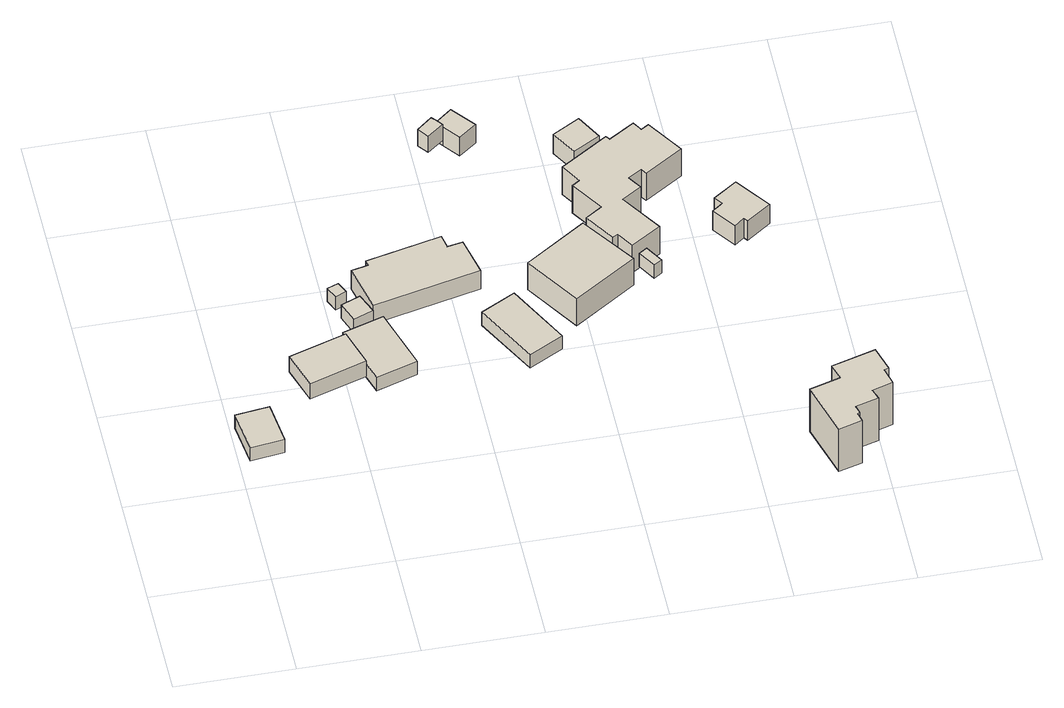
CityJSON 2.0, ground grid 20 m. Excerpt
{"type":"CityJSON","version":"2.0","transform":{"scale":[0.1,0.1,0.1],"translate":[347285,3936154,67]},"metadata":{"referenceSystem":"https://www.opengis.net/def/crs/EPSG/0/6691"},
"CityObjects":{
"building1":{"type":"Building","attributes":{"BuildingIDAttribute.prefecture":"14","BuildingIDAttribute.city":"14151","BuildingDetailAttribute.surveyYear":2015,"BuildingLandSlideRiskAttribute.description":"1","BuildingLandSlideRiskAttribute.areaType":"1"},"geometry":[{"type":"Solid","lod":"1","boundaries":[[[[0,1,2,3]],[[2,4,5,3]],[[1,6,4,2]],[[0,7,6,1]],[[3,5,7,0]],[[4,6,7,5]]]]}]},
"building2":{"type":"Building","attributes":{"usage":"431","measuredHeight":4.8,"storeysAboveGround":1,"BuildingIDAttribute.prefecture":"14","BuildingIDAttribute.city":"14151","BuildingDetailAttribute.totalFloorArea":69.19,"BuildingDetailAttribute.buildingFootprintArea":69.19,"BuildingDetailAttribute.buildingStructureType":"610","BuildingDetailAttribute.buildingStructureOrgType":"2","BuildingDetailAttribute.orgUsage":"143","BuildingDetailAttribute.surveyYear":2015,"BuildingLandSlideRiskAttribute.description":"1","BuildingLandSlideRiskAttribute.areaType":"1"},"geometry":[{"type":"Solid","lod":"1","boundaries":[[[[8,9,10,11]],[[10,12,13,11]],[[9,14,12,10]],[[8,15,14,9]],[[11,13,15,8]],[[12,14,15,13]]]]}]},
"building3":{"type":"Building","attributes":{"BuildingIDAttribute.prefecture":"14","BuildingIDAttribute.city":"14151","BuildingDetailAttribute.surveyYear":2015,"BuildingLandSlideRiskAttribute.description":"1","BuildingLandSlideRiskAttribute.areaType":"1"},"geometry":[{"type":"Solid","lod":"1","boundaries":[[[[16,17,18,19]],[[18,20,21,19]],[[17,22,20,18]],[[16,23,22,17]],[[19,21,23,16]],[[20,22,23,21]]]]}]},
"building4":{"type":"Building","attributes":{"usage":"431","storeysAboveGround":1,"BuildingIDAttribute.prefecture":"14","BuildingIDAttribute.city":"14151","BuildingDetailAttribute.totalFloorArea":81.89,"BuildingDetailAttribute.buildingFootprintArea":81.89,"BuildingDetailAttribute.buildingStructureType":"610","BuildingDetailAttribute.buildingStructureOrgType":"2","BuildingDetailAttribute.orgUsage":"143","BuildingDetailAttribute.surveyYear":2015,"BuildingLandSlideRiskAttribute.description":"1","BuildingLandSlideRiskAttribute.areaType":"1"},"geometry":[{"type":"Solid","lod":"1","boundaries":[[[[24,25,26,27,28,29]],[[28,30,31,29]],[[27,32,30,28]],[[26,33,32,27]],[[25,34,33,26]],[[24,35,34,25]],[[29,31,35,24]],[[30,32,33,34,35,31]]]]}]},
"building5":{"type":"Building","attributes":{"BuildingIDAttribute.prefecture":"14","BuildingIDAttribute.city":"14151","BuildingDetailAttribute.surveyYear":2015,"BuildingLandSlideRiskAttribute.description":"1","BuildingLandSlideRiskAttribute.areaType":"1"},"geometry":[{"type":"Solid","lod":"1","boundaries":[[[[36,37,38,39]],[[38,40,41,39]],[[37,42,40,38]],[[36,43,42,37]],[[39,41,43,36]],[[40,42,43,41]]]]}]},
"building6":{"type":"Building","attributes":{"usage":"411","measuredHeight":6.6,"storeysAboveGround":1,"BuildingIDAttribute.prefecture":"14","BuildingIDAttribute.city":"14151","BuildingDetailAttribute.totalFloorArea":164.15,"BuildingDetailAttribute.buildingFootprintArea":164.15,"BuildingDetailAttribute.buildingStructureType":"601","BuildingDetailAttribute.buildingStructureOrgType":"1","BuildingDetailAttribute.orgUsage":"10","BuildingDetailAttribute.surveyYear":2015,"BuildingLandSlideRiskAttribute.description":"1","BuildingLandSlideRiskAttribute.areaType":"1"},"geometry":[{"type":"Solid","lod":"1","boundaries":[[[[44,45,46,47,48,49,50,51]],[[50,52,53,51]],[[49,54,52,50]],[[48,55,54,49]],[[47,56,55,48]],[[46,57,56,47]],[[45,58,57,46]],[[44,59,58,45]],[[51,53,59,44]],[[52,54,55,56,57,58,59,53]]]]}]},
"building7":{"type":"Building","attributes":{"usage":"411","storeysAboveGround":1,"BuildingIDAttribute.prefecture":"14","BuildingIDAttribute.city":"14151","BuildingDetailAttribute.totalFloorArea":66.92,"BuildingDetailAttribute.buildingFootprintArea":66.92,"BuildingDetailAttribute.buildingStructureType":"601","BuildingDetailAttribute.buildingStructureOrgType":"1","BuildingDetailAttribute.orgUsage":"10","BuildingDetailAttribute.surveyYear":2015,"BuildingLandSlideRiskAttribute.description":"1","BuildingLandSlideRiskAttribute.areaType":"1"},"geometry":[{"type":"Solid","lod":"1","boundaries":[[[[60,61,62,63]],[[62,64,65,63]],[[61,66,64,62]],[[60,67,66,61]],[[63,65,67,60]],[[64,66,67,65]]]]}]},
"building8":{"type":"Building","attributes":{"measuredHeight":3.9,"BuildingIDAttribute.prefecture":"14","BuildingIDAttribute.city":"14151","BuildingDetailAttribute.surveyYear":2015},"geometry":[{"type":"Solid","lod":"1","boundaries":[[[[68,69,70,71,72]],[[71,73,74,72]],[[70,75,73,71]],[[69,76,75,70]],[[68,77,76,69]],[[72,74,77,68]],[[73,75,76,77,74]]]]}]},
"building9":{"type":"Building","attributes":{"measuredHeight":4.5,"BuildingIDAttribute.prefecture":"14","BuildingIDAttribute.city":"14151","BuildingDetailAttribute.surveyYear":2015},"geometry":[{"type":"Solid","lod":"1","boundaries":[[[[78,79,80,81,82]],[[81,83,84,82]],[[80,85,83,81]],[[79,86,85,80]],[[78,87,86,79]],[[82,84,87,78]],[[83,85,86,87,84]]]]}]},
"building10":{"type":"Building","attributes":{"usage":"411","measuredHeight":7.7,"storeysAboveGround":1,"BuildingIDAttribute.prefecture":"14","BuildingIDAttribute.city":"14151","BuildingDetailAttribute.totalFloorArea":139.13,"BuildingDetailAttribute.buildingFootprintArea":139.13,"BuildingDetailAttribute.buildingStructureType":"601","BuildingDetailAttribute.buildingStructureOrgType":"1","BuildingDetailAttribute.orgUsage":"10","BuildingDetailAttribute.surveyYear":2015},"geometry":[{"type":"Solid","lod":"1","boundaries":[[[[88,89,90,91]],[[90,92,93,91]],[[89,94,92,90]],[[88,95,94,89]],[[91,93,95,88]],[[92,94,95,93]]]]}]},
"building11":{"type":"Building","attributes":{"BuildingIDAttribute.prefecture":"14","BuildingIDAttribute.city":"14151","BuildingDetailAttribute.surveyYear":2015},"geometry":[{"type":"Solid","lod":"1","boundaries":[[[[96,97,98,99]],[[98,100,101,99]],[[97,102,100,98]],[[96,103,102,97]],[[99,101,103,96]],[[100,102,103,101]]]]}]},
"building12":{"type":"Building","attributes":{"usage":"411","measuredHeight":5,"storeysAboveGround":1,"BuildingIDAttribute.prefecture":"14","BuildingIDAttribute.city":"14151","BuildingDetailAttribute.totalFloorArea":25.84,"BuildingDetailAttribute.buildingFootprintArea":25.84,"BuildingDetailAttribute.buildingStructureType":"601","BuildingDetailAttribute.buildingStructureOrgType":"1","BuildingDetailAttribute.orgUsage":"10","BuildingDetailAttribute.surveyYear":2015},"geometry":[{"type":"Solid","lod":"1","boundaries":[[[[104,105,106,107]],[[106,108,109,107]],[[105,110,108,106]],[[104,111,110,105]],[[107,109,111,104]],[[108,110,111,109]]]]}]},
"building13":{"type":"Building","attributes":{"usage":"411","measuredHeight":8.2,"storeysAboveGround":1,"BuildingIDAttribute.prefecture":"14","BuildingIDAttribute.city":"14151","BuildingDetailAttribute.totalFloorArea":234.9,"BuildingDetailAttribute.buildingFootprintArea":234.9,"BuildingDetailAttribute.buildingStructureType":"601","BuildingDetailAttribute.buildingStructureOrgType":"1","BuildingDetailAttribute.orgUsage":"10","BuildingDetailAttribute.surveyYear":2015},"geometry":[{"type":"Solid","lod":"1","boundaries":[[[[112,113,114,115,116,117,118,119,120,121,122,123,124,125,126,127,128,129,130,131]],[[130,132,133,131]],[[129,134,132,130]],[[128,135,134,129]],[[127,136,135,128]],[[126,137,136,127]],[[125,138,137,126]],[[124,139,138,125]],[[123,140,139,124]],[[122,141,140,123]],[[121,142,141,122]],[[120,143,142,121]],[[119,144,143,120]],[[118,145,144,119]],[[117,146,145,118]],[[116,147,146,117]],[[115,148,147,116]],[[114,149,148,115]],[[113,150,149,114]],[[112,151,150,113]],[[131,133,151,112]],[[132,134,135,136,137,138,139,140,141,142,143,144,145,146,147,148,149,150,151,133]]]]}]},
"building14":{"type":"Building","attributes":{"usage":"411","measuredHeight":10.9,"storeysAboveGround":1,"BuildingIDAttribute.prefecture":"14","BuildingIDAttribute.city":"14151","BuildingDetailAttribute.totalFloorArea":112.94,"BuildingDetailAttribute.buildingFootprintArea":112.94,"BuildingDetailAttribute.buildingStructureType":"601","BuildingDetailAttribute.buildingStructureOrgType":"1","BuildingDetailAttribute.orgUsage":"10","BuildingDetailAttribute.surveyYear":2015},"geometry":[{"type":"Solid","lod":"1","boundaries":[[[[152,153,154,155,156,157,158,159,160,161,162,163,164,165]],[[164,166,167,165]],[[163,168,166,164]],[[162,169,168,163]],[[161,170,169,162]],[[160,171,170,161]],[[159,172,171,160]],[[158,173,172,159]],[[157,174,173,158]],[[156,175,174,157]],[[155,176,175,156]],[[154,177,176,155]],[[153,178,177,154]],[[152,179,178,153]],[[165,167,179,152]],[[166,168,169,170,171,172,173,174,175,176,177,178,179,167]]]]}]},
"building15":{"type":"Building","attributes":{"usage":"411","measuredHeight":5.3,"storeysAboveGround":1,"BuildingIDAttribute.prefecture":"14","BuildingIDAttribute.city":"14151","BuildingDetailAttribute.totalFloorArea":46.26,"BuildingDetailAttribute.buildingFootprintArea":46.26,"BuildingDetailAttribute.buildingStructureType":"601","BuildingDetailAttribute.buildingStructureOrgType":"1","BuildingDetailAttribute.orgUsage":"10","BuildingDetailAttribute.surveyYear":2015},"geometry":[{"type":"Solid","lod":"1","boundaries":[[[[180,181,182,183,184,185,186,187]],[[186,188,189,187]],[[185,190,188,186]],[[184,191,190,185]],[[183,192,191,184]],[[182,193,192,183]],[[181,194,193,182]],[[180,195,194,181]],[[187,189,195,180]],[[188,190,191,192,193,194,195,189]]]]}]}
},
"vertices":[
[68,233,36],[11,226,36],[2,301,36],[59,308,36],[2,301,66],[59,308,66],[11,226,66],[68,233,66],
[109,397,44],[206,428,44],[226,363,44],[129,332,44],[226,363,79],[129,332,79],[206,428,79],[109,397,79],
[198,535,45],[217,542,45],[226,522,45],[207,514,45],[226,522,75],[207,514,75],[217,542,75],[198,535,75],
[226,363,42],[206,428,42],[203,438,42],[273,460,42],[306,353,42],[236,331,42],[306,353,72],[236,331,72],[273,460,72],[203,438,72],[206,428,72],[226,363,72],
[212,495,45],[245,508,45],[259,473,45],[225,460,45],[259,473,75],[225,460,75],[245,508,75],[212,495,75],
[241,558,41],[270,564,41],[268,574,41],[395,603,41],[400,579,41],[426,584,41],[441,517,41],[260,476,41],[441,517,83],[260,476,83],[426,584,83],[400,579,83],[395,603,83],[268,574,83],[270,564,83],[241,558,83],
[545,381,22],[487,350,22],[431,457,22],[489,488,22],[431,457,52],[489,488,52],[487,350,52],[545,381,52],
[431,825,77],[440,813,77],[413,792,77],[399,810,77],[425,831,77],[399,810,114],[425,831,114],[413,792,114],[440,813,114],[431,825,114],
[492,808,66],[462,785,66],[440,813,66],[431,825,66],[460,848,66],[431,825,108],[460,848,108],[440,813,108],[462,785,108],[492,808,108],
[518,524,17],[621,592,17],[684,500,17],[578,431,17],[684,500,78],[578,431,78],[621,592,78],[518,524,78],
[701,541,14],[715,550,14],[733,520,14],[719,511,14],[733,520,44],[719,511,44],[715,550,44],[701,541,44],
[617,808,16],[663,834,16],[687,790,16],[642,765,16],[687,790,60],[642,765,60],[663,834,60],[617,808,60],
[673,571,0],[664,566,0],[631,617,0],[659,635,0],[624,690,0],[637,699,0],[616,733,0],[697,785,0],[702,778,0],[745,805,0],[755,789,0],[768,797,0],[808,735,0],[743,693,0],[737,703,0],[714,689,0],[729,666,0],[696,645,0],[741,575,0],[690,543,0],[741,575,62],[690,543,62],[696,645,62],[729,666,62],[714,689,62],[737,703,62],[743,693,62],[808,735,62],[768,797,62],[755,789,62],[745,805,62],[702,778,62],[697,785,62],[616,733,62],[637,699,62],[624,690,62],[659,635,62],[631,617,62],[664,566,62],[673,571,62],
[886,98,53],[938,113,53],[930,141,53],[1004,162,53],[1017,118,53],[1009,116,53],[1017,86,53],[982,76,53],[988,57,53],[949,46,53],[953,32,53],[949,30,53],[953,14,53],[913,3,53],[953,14,149],[913,3,149],[949,30,149],[953,32,149],[949,46,149],[988,57,149],[982,76,149],[1017,86,149],[1009,116,149],[1017,118,149],[1004,162,149],[930,141,149],[938,113,149],[886,98,149],
[833,608,1],[851,621,1],[841,635,1],[881,663,1],[924,604,1],[883,575,1],[878,582,1],[861,569,1],[878,582,45],[861,569,45],[883,575,45],[924,604,45],[881,663,45],[841,635,45],[851,621,45],[833,608,45]
]}
